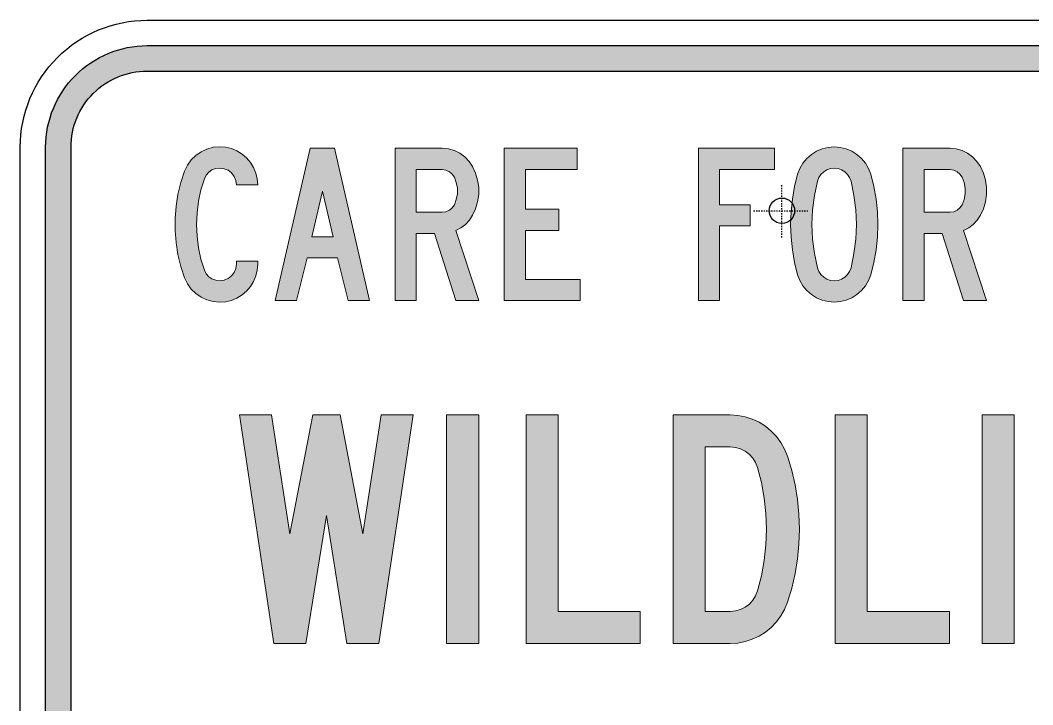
# Model space of a CAD drawing. Header units: millimetres. Extents: x 148 to 268, y 78 to 276.
# Drawn here: x 148.3 to 228.1, y 222.5 to 276.4 of the extents above; entities that cross this region are included whole.
import ezdxf

# ---------------------------------------------------------------- set-up
doc = ezdxf.new("R2010")
doc.units = ezdxf.units.MM
doc.linetypes.add('CENTER', pattern=[50.8, 31.75, -6.35, 6.35, -6.35])
for name, color, linetype in [('GREEN', 96, 'Continuous'), ('L18', 4, 'Continuous'), ('L25', 1, 'Continuous'), ('L35', 3, 'Continuous')]:
    doc.layers.add(name, color=color, linetype=linetype)

msp = doc.modelspace()

# ---------------------------------------------------------------- hatches: boundary and pattern name
at = {"layer": 'GREEN'}
h = msp.add_hatch(color=256, dxfattribs=at)
edge = h.paths.add_edge_path(flags=16)
edge.add_line((152.293, 166.42), (152.293, 266.42))
edge.add_arc((158.293, 266.42), 6, 90, 180, ccw=False)
edge.add_line((158.293, 272.42), (258.293, 272.42))
edge.add_arc((258.293, 266.42), 6, 0, 90, ccw=False)
edge.add_line((264.293, 266.42), (264.293, 166.42))
edge.add_arc((258.293, 166.42), 6, -90, 0, ccw=False)
edge.add_line((258.293, 160.42), (158.293, 160.42))
edge.add_arc((158.293, 166.42), 6, 180, 270, ccw=False)
edge = h.paths.add_edge_path()
edge.add_line((150.293, 166.42), (150.293, 266.42))
edge.add_arc((158.293, 266.42), 8, 90, 180, ccw=False)
edge.add_line((158.293, 274.42), (258.293, 274.42))
edge.add_arc((258.293, 266.42), 8, 0, 90, ccw=False)
edge.add_line((266.293, 266.42), (266.293, 166.42))
edge.add_arc((258.293, 166.42), 8, -90, 0, ccw=False)
edge.add_line((258.293, 158.42), (158.293, 158.42))
edge.add_arc((158.293, 166.42), 8, 180, 270, ccw=False)
h = msp.add_hatch(color=256, dxfattribs=at)
h.paths.add_polyline_path([(177.816, 266.339), (177.816, 254.34), (179.491, 254.34), (179.491, 259.613), (180.935, 259.613), (182.61, 254.34), (184.414, 254.34), (182.61, 259.852), (183.012, 260.066), (183.371, 260.339), (183.687, 260.673), (183.927, 261.057), (184.166, 261.579), (184.32, 262.126), (184.405, 262.69), (184.405, 263.262), (184.32, 263.827), (184.166, 264.374), (183.927, 264.895), (183.662, 265.305), (183.328, 265.656), (182.927, 265.946), (182.491, 266.16), (182.021, 266.288), (181.534, 266.339)])
h.paths.add_polyline_path([(181.534, 264.656), (181.824, 264.613), (182.098, 264.493), (182.32, 264.305), (182.491, 264.057), (182.645, 263.638), (182.73, 263.203), (182.73, 262.75), (182.645, 262.314), (182.491, 261.895), (182.32, 261.647), (182.098, 261.459), (181.824, 261.339), (181.534, 261.297), (179.491, 261.297), (179.491, 264.656)], flags=16)
h.paths.add_polyline_path([(166.996, 257.22), (166.961, 256.75), (166.859, 256.288), (166.679, 255.852), (166.431, 255.451), (166.124, 255.092), (165.765, 254.784), (165.363, 254.536), (164.927, 254.357), (164.466, 254.254), (163.996, 254.22), (163.491, 254.263), (162.996, 254.391), (162.534, 254.605), (162.115, 254.895), (161.756, 255.254), (161.457, 255.673), (161.244, 256.134), (160.944, 257.04), (160.714, 257.963), (160.568, 258.912), (160.491, 259.861), (160.491, 260.81), (160.568, 261.767), (160.714, 262.707), (160.944, 263.63), (161.244, 264.536), (161.457, 264.997), (161.756, 265.416), (162.115, 265.775), (162.534, 266.066), (162.996, 266.279), (163.491, 266.416), (163.996, 266.459), (164.466, 266.425), (164.927, 266.314), (165.363, 266.134), (165.765, 265.886), (166.124, 265.579), (166.431, 265.22), (166.679, 264.818), (166.859, 264.382), (166.961, 263.929), (166.996, 263.459), (165.32, 263.459), (165.278, 263.801), (165.141, 264.117), (164.936, 264.391), (164.662, 264.604), (164.346, 264.732), (163.996, 264.775), (163.688, 264.741), (163.397, 264.63), (163.15, 264.45), (162.944, 264.211), (162.799, 263.938), (162.526, 263.057), (162.338, 262.16), (162.218, 261.254), (162.175, 260.339), (162.218, 259.416), (162.338, 258.51), (162.526, 257.613), (162.799, 256.733), (162.944, 256.459), (163.15, 256.22), (163.397, 256.049), (163.688, 255.938), (163.996, 255.895), (164.346, 255.938), (164.662, 256.075), (164.936, 256.28), (165.141, 256.553), (165.278, 256.869), (165.32, 257.22), (165.32, 257.459), (166.996, 257.459)])
h.paths.add_polyline_path([(186.414, 254.34), (186.414, 266.339), (192.168, 266.339), (192.168, 264.658), (188.095, 264.658), (188.095, 261.536), (190.733, 261.536), (190.733, 259.855), (188.095, 259.855), (188.095, 256.015), (192.413, 256.015), (192.413, 254.34)])
h.paths.add_polyline_path([(172.936, 259.374), (171.26, 259.374), (172.098, 262.972)], flags=16)
h.paths.add_polyline_path([(168.38, 254.34), (171.141, 266.339), (173.055, 266.339), (175.816, 254.34), (174.132, 254.34), (173.294, 257.699), (170.901, 257.699), (170.055, 254.34)])
h.paths.add_polyline_path([(201.712, 254.34), (201.712, 266.339), (207.712, 266.339), (207.712, 264.656), (203.387, 264.656), (203.387, 261.895), (205.789, 261.895), (205.789, 260.22), (203.387, 260.22), (203.387, 254.34)])
h.paths.add_polyline_path([(215.293, 256.374), (215.541, 257.348), (215.712, 258.34), (215.814, 259.331), (215.857, 260.339), (215.814, 261.339), (215.712, 262.339), (215.541, 263.322), (215.293, 264.297), (215.122, 264.741), (214.874, 265.16), (214.575, 265.536), (214.208, 265.852), (213.806, 266.108), (213.362, 266.297), (212.891, 266.408), (212.413, 266.45), (211.934, 266.408), (211.464, 266.297), (211.028, 266.108), (210.618, 265.852), (210.259, 265.536), (209.951, 265.16), (209.712, 264.741), (209.533, 264.297), (209.293, 263.322), (209.114, 262.339), (209.011, 261.339), (208.977, 260.339), (209.011, 259.331), (209.114, 258.34), (209.293, 257.348), (209.533, 256.374), (209.712, 255.929), (209.951, 255.511), (210.259, 255.135), (210.618, 254.818), (211.028, 254.562), (211.464, 254.374), (211.934, 254.263), (212.413, 254.22), (212.891, 254.263), (213.362, 254.374), (213.806, 254.562), (214.208, 254.818), (214.575, 255.135), (214.874, 255.511), (215.122, 255.929)])
h.paths.add_polyline_path([(213.738, 256.912), (213.968, 258.04), (214.114, 259.186), (214.165, 260.339), (214.114, 261.485), (213.968, 262.63), (213.738, 263.758), (213.626, 264.032), (213.464, 264.279), (213.25, 264.493), (212.994, 264.647), (212.712, 264.741), (212.413, 264.775), (212.114, 264.741), (211.832, 264.647), (211.584, 264.493), (211.37, 264.279), (211.199, 264.032), (211.097, 263.758), (210.857, 262.63), (210.712, 261.485), (210.661, 260.339), (210.712, 259.186), (210.857, 258.04), (211.097, 256.912), (211.199, 256.639), (211.37, 256.391), (211.584, 256.186), (211.832, 256.023), (212.114, 255.929), (212.413, 255.895), (212.712, 255.929), (212.994, 256.023), (213.25, 256.186), (213.464, 256.391), (213.626, 256.639)], flags=16)
h.paths.add_polyline_path([(249.548, 266.339), (249.548, 254.34), (251.223, 254.34), (251.223, 259.613), (252.668, 259.613), (254.343, 254.34), (256.146, 254.34), (254.343, 259.852), (254.745, 260.066), (255.112, 260.339), (255.42, 260.673), (255.668, 261.057), (255.899, 261.579), (256.061, 262.126), (256.138, 262.69), (256.138, 263.262), (256.061, 263.827), (255.899, 264.374), (255.668, 264.895), (255.394, 265.305), (255.061, 265.656), (254.668, 265.946), (254.223, 266.16), (253.753, 266.288), (253.266, 266.339)])
h.paths.add_polyline_path([(253.266, 264.656), (253.557, 264.613), (253.83, 264.493), (254.061, 264.305), (254.223, 264.057), (254.386, 263.638), (254.463, 263.203), (254.463, 262.75), (254.386, 262.314), (254.223, 261.895), (254.061, 261.647), (253.83, 261.459), (253.557, 261.339), (253.266, 261.297), (251.223, 261.297), (251.223, 264.656)], flags=16)
h.paths.add_polyline_path([(243.813, 255.895), (243.446, 255.938), (243.087, 256.058), (242.771, 256.263), (242.506, 256.528), (242.301, 256.844), (242.181, 257.203), (242.138, 257.579), (242.138, 266.339), (240.463, 266.339), (240.463, 257.579), (240.497, 257.049), (240.617, 256.536), (240.822, 256.049), (241.096, 255.596), (241.437, 255.194), (241.839, 254.852), (242.292, 254.579), (242.779, 254.374), (243.292, 254.254), (243.813, 254.22), (244.343, 254.254), (244.856, 254.374), (245.343, 254.579), (245.796, 254.852), (246.198, 255.194), (246.54, 255.596), (246.813, 256.049), (247.018, 256.536), (247.138, 257.049), (247.172, 257.579), (247.172, 266.339), (245.497, 266.339), (245.497, 257.579), (245.454, 257.203), (245.335, 256.844), (245.13, 256.528), (244.865, 256.263), (244.548, 256.058), (244.19, 255.938)])
h.paths.add_polyline_path([(217.806, 266.339), (217.806, 254.34), (219.49, 254.34), (219.49, 259.613), (220.925, 259.613), (222.609, 254.34), (224.404, 254.34), (222.609, 259.852), (223.011, 260.066), (223.37, 260.339), (223.677, 260.673), (223.925, 261.057), (224.165, 261.579), (224.318, 262.126), (224.404, 262.69), (224.404, 263.262), (224.318, 263.827), (224.165, 264.374), (223.925, 264.895), (223.66, 265.305), (223.318, 265.656), (222.925, 265.946), (222.489, 266.16), (222.011, 266.288), (221.524, 266.339)])
h.paths.add_polyline_path([(221.524, 264.656), (221.823, 264.613), (222.096, 264.493), (222.318, 264.305), (222.489, 264.057), (222.643, 263.638), (222.72, 263.203), (222.72, 262.75), (222.643, 262.314), (222.489, 261.895), (222.318, 261.647), (222.096, 261.459), (221.823, 261.339), (221.524, 261.297), (219.49, 261.297), (219.49, 264.656)], flags=16)
h.paths.add_polyline_path([(236.386, 256.912), (236.626, 258.04), (236.762, 259.186), (236.814, 260.339), (236.762, 261.485), (236.626, 262.63), (236.386, 263.758), (236.275, 264.032), (236.113, 264.279), (235.899, 264.493), (235.643, 264.647), (235.361, 264.741), (235.062, 264.775), (234.771, 264.741), (234.489, 264.647), (234.233, 264.493), (234.019, 264.279), (233.848, 264.032), (233.745, 263.758), (233.506, 262.63), (233.361, 261.485), (233.318, 260.339), (233.361, 259.186), (233.506, 258.04), (233.745, 256.912), (233.848, 256.639), (234.019, 256.391), (234.233, 256.186), (234.489, 256.023), (234.771, 255.929), (235.062, 255.895), (235.361, 255.929), (235.643, 256.023), (235.899, 256.186), (236.113, 256.391), (236.275, 256.639)], flags=16)
h.paths.add_polyline_path([(237.942, 256.374), (238.19, 257.348), (238.361, 258.34), (238.472, 259.331), (238.506, 260.339), (238.472, 261.339), (238.361, 262.339), (238.19, 263.322), (237.942, 264.297), (237.771, 264.741), (237.532, 265.16), (237.224, 265.536), (236.865, 265.852), (236.455, 266.108), (236.01, 266.297), (235.54, 266.408), (235.062, 266.45), (234.583, 266.408), (234.113, 266.297), (233.677, 266.108), (233.267, 265.852), (232.908, 265.536), (232.6, 265.16), (232.361, 264.741), (232.181, 264.297), (231.942, 263.322), (231.763, 262.339), (231.66, 261.339), (231.626, 260.339), (231.66, 259.331), (231.763, 258.34), (231.942, 257.348), (232.181, 256.374), (232.361, 255.929), (232.6, 255.511), (232.908, 255.135), (233.267, 254.818), (233.677, 254.562), (234.113, 254.374), (234.583, 254.263), (235.062, 254.22), (235.54, 254.263), (236.01, 254.374), (236.455, 254.562), (236.865, 254.818), (237.224, 255.135), (237.532, 255.511), (237.771, 255.929)])
h = msp.add_hatch(color=256, dxfattribs=at)
h.paths.add_polyline_path([(168.269, 227.341), (165.577, 245.34), (168.09, 245.34), (169.534, 235.973), (171.329, 245.34), (173.491, 245.34), (175.286, 235.973), (176.73, 245.34), (179.252, 245.34), (176.551, 227.341), (174.029, 227.341), (172.414, 237.417), (170.79, 227.341)])
h.paths.add_polyline_path([(181.884, 227.341), (181.884, 245.34), (184.405, 245.34), (184.405, 227.341)])
h.paths.add_polyline_path([(188.14, 227.341), (188.14, 245.34), (190.661, 245.34), (190.661, 229.853), (197.14, 229.853), (197.14, 227.341)])
h.paths.add_polyline_path([(202.242, 229.853), (204.225, 229.853), (204.635, 229.896), (205.028, 230.007), (205.396, 230.195), (205.729, 230.443), (206.011, 230.742), (206.225, 231.093), (206.379, 231.477), (206.678, 232.674), (206.9, 233.879), (207.028, 235.11), (207.071, 236.34), (207.028, 237.571), (206.9, 238.793), (206.678, 240.007), (206.379, 241.195), (206.225, 241.579), (206.011, 241.93), (205.729, 242.229), (205.396, 242.477), (205.028, 242.665), (204.635, 242.776), (204.225, 242.819), (202.242, 242.819)], flags=16)
h.paths.add_polyline_path([(199.721, 227.341), (204.225, 227.341), (204.815, 227.375), (205.396, 227.486), (205.96, 227.665), (206.49, 227.913), (206.994, 228.229), (207.456, 228.605), (207.857, 229.033), (208.208, 229.511), (208.498, 230.024), (208.721, 230.58), (209.063, 231.699), (209.327, 232.845), (209.515, 233.998), (209.635, 235.161), (209.669, 236.34), (209.635, 237.511), (209.515, 238.674), (209.327, 239.836), (209.063, 240.973), (208.721, 242.101), (208.498, 242.648), (208.208, 243.161), (207.857, 243.639), (207.456, 244.066), (206.994, 244.443), (206.49, 244.759), (205.96, 245.007), (205.396, 245.186), (204.815, 245.297), (204.225, 245.34), (199.721, 245.34)])
h.paths.add_polyline_path([(212.498, 227.341), (212.498, 245.34), (215.011, 245.34), (215.011, 229.853), (221.489, 229.853), (221.489, 227.341)])
h.paths.add_polyline_path([(224.079, 227.341), (224.079, 245.34), (226.6, 245.34), (226.6, 227.341)])
h.paths.add_polyline_path([(230.335, 227.341), (230.335, 245.34), (239.335, 245.34), (239.335, 242.819), (232.857, 242.819), (232.857, 238.674), (236.455, 238.674), (236.455, 236.161), (232.857, 236.161), (232.857, 227.341)])
h.paths.add_polyline_path([(241.976, 227.341), (241.976, 245.34), (250.608, 245.34), (250.608, 242.819), (244.497, 242.819), (244.497, 238.135), (248.454, 238.135), (248.454, 235.614), (244.497, 235.614), (244.497, 229.853), (250.976, 229.853), (250.976, 227.341)])

# ---------------------------------------------------------------- linework, layer by layer
for points in [[(150.293, 166.42), (150.293, 266.42, -0.414214), (158.293, 274.42), (258.293, 274.42, -0.414214), (266.293, 266.42), (266.293, 166.42, -0.414214), (258.293, 158.42), (158.293, 158.42, -0.414214)], [(152.293, 166.42), (152.293, 266.42, -0.414214), (158.293, 272.42), (258.293, 272.42, -0.414214), (264.293, 266.42), (264.293, 166.42, -0.414214), (258.293, 160.42), (158.293, 160.42, -0.414214)]]:
    msp.add_lwpolyline(points, format="xyb", close=True, dxfattribs=at)
at = {"layer": 'GREEN', "lineweight": 0}
for points in [[(166.996, 257.22), (166.961, 256.75), (166.859, 256.288), (166.679, 255.852), (166.431, 255.451), (166.124, 255.092), (165.765, 254.784), (165.363, 254.536), (164.927, 254.357), (164.466, 254.254), (163.996, 254.22), (163.491, 254.263), (162.996, 254.391), (162.534, 254.605), (162.115, 254.895), (161.756, 255.254), (161.457, 255.673), (161.244, 256.134), (160.944, 257.04), (160.714, 257.963), (160.568, 258.912), (160.491, 259.861), (160.491, 260.81), (160.568, 261.767), (160.714, 262.707), (160.944, 263.63), (161.244, 264.536), (161.457, 264.997), (161.756, 265.416), (162.115, 265.775), (162.534, 266.066), (162.996, 266.279), (163.491, 266.416), (163.996, 266.459), (164.466, 266.425), (164.927, 266.314), (165.363, 266.134), (165.765, 265.886), (166.124, 265.579), (166.431, 265.22), (166.679, 264.818), (166.859, 264.382), (166.961, 263.929), (166.996, 263.459), (165.32, 263.459), (165.278, 263.801), (165.141, 264.117), (164.936, 264.391), (164.662, 264.604), (164.346, 264.732), (163.996, 264.775), (163.688, 264.741), (163.397, 264.63), (163.15, 264.45), (162.944, 264.211), (162.799, 263.938), (162.526, 263.057), (162.338, 262.16), (162.218, 261.254), (162.175, 260.339), (162.218, 259.416), (162.338, 258.51), (162.526, 257.613), (162.799, 256.733), (162.944, 256.459), (163.15, 256.22), (163.397, 256.049), (163.688, 255.938), (163.996, 255.895), (164.346, 255.938), (164.662, 256.075), (164.936, 256.28), (165.141, 256.553), (165.278, 256.869), (165.32, 257.22), (165.32, 257.459), (166.996, 257.459)], [(177.816, 266.339), (177.816, 254.34), (179.491, 254.34), (179.491, 259.613), (180.935, 259.613), (182.61, 254.34), (184.414, 254.34), (182.61, 259.852), (183.012, 260.066), (183.371, 260.339), (183.687, 260.673), (183.927, 261.057), (184.166, 261.579), (184.32, 262.126), (184.405, 262.69), (184.405, 263.262), (184.32, 263.827), (184.166, 264.374), (183.927, 264.895), (183.662, 265.305), (183.328, 265.656), (182.927, 265.946), (182.491, 266.16), (182.021, 266.288), (181.534, 266.339)], [(217.806, 266.339), (217.806, 254.34), (219.49, 254.34), (219.49, 259.613), (220.925, 259.613), (222.609, 254.34), (224.404, 254.34), (222.609, 259.852), (223.011, 260.066), (223.37, 260.339), (223.677, 260.673), (223.925, 261.057), (224.165, 261.579), (224.318, 262.126), (224.404, 262.69), (224.404, 263.262), (224.318, 263.827), (224.165, 264.374), (223.925, 264.895), (223.66, 265.305), (223.318, 265.656), (222.925, 265.946), (222.489, 266.16), (222.011, 266.288), (221.524, 266.339)], [(181.534, 264.656), (181.824, 264.613), (182.098, 264.493), (182.32, 264.305), (182.491, 264.057), (182.645, 263.638), (182.73, 263.203), (182.73, 262.75), (182.645, 262.314), (182.491, 261.895), (182.32, 261.647), (182.098, 261.459), (181.824, 261.339), (181.534, 261.297), (179.491, 261.297), (179.491, 264.656)], [(221.524, 264.656), (221.823, 264.613), (222.096, 264.493), (222.318, 264.305), (222.489, 264.057), (222.643, 263.638), (222.72, 263.203), (222.72, 262.75), (222.643, 262.314), (222.489, 261.895), (222.318, 261.647), (222.096, 261.459), (221.823, 261.339), (221.524, 261.297), (219.49, 261.297), (219.49, 264.656)]]:
    msp.add_lwpolyline(points, close=True, dxfattribs=at)
for points in [[(215.293, 256.374), (215.541, 257.348), (215.712, 258.34), (215.814, 259.331), (215.857, 260.339), (215.814, 261.339), (215.712, 262.339), (215.541, 263.322), (215.293, 264.297), (215.122, 264.741), (214.874, 265.16), (214.575, 265.536), (214.208, 265.852), (213.806, 266.108), (213.362, 266.297), (212.891, 266.408), (212.413, 266.45), (211.934, 266.408), (211.464, 266.297), (211.028, 266.108), (210.618, 265.852), (210.259, 265.536), (209.951, 265.16), (209.712, 264.741), (209.533, 264.297), (209.293, 263.322), (209.114, 262.339), (209.011, 261.339), (208.977, 260.339), (209.011, 259.331), (209.114, 258.34), (209.293, 257.348), (209.533, 256.374), (209.712, 255.929), (209.951, 255.511), (210.259, 255.135), (210.618, 254.818), (211.028, 254.562), (211.464, 254.374), (211.934, 254.263), (212.413, 254.22), (212.891, 254.263), (213.362, 254.374), (213.806, 254.562), (214.208, 254.818), (214.575, 255.135), (214.874, 255.511), (215.122, 255.929), (215.293, 256.374), (215.293, 256.374)], [(168.38, 254.34), (171.141, 266.339), (173.055, 266.339), (175.816, 254.34), (174.132, 254.34), (173.294, 257.699), (170.901, 257.699), (170.055, 254.34), (168.38, 254.34), (168.38, 254.34)], [(186.414, 254.34), (186.414, 266.339), (192.168, 266.339), (192.168, 264.658), (188.095, 264.658), (188.095, 261.536), (190.733, 261.536), (190.733, 259.855), (188.095, 259.855), (188.095, 256.015), (192.413, 256.015), (192.413, 254.34), (186.414, 254.34), (186.414, 254.34)], [(201.712, 254.34), (201.712, 266.339), (207.712, 266.339), (207.712, 264.656), (203.387, 264.656), (203.387, 261.895), (205.789, 261.895), (205.789, 260.22), (203.387, 260.22), (203.387, 254.34), (201.712, 254.34), (201.712, 254.34)], [(213.738, 256.912), (213.968, 258.04), (214.114, 259.186), (214.165, 260.339), (214.114, 261.485), (213.968, 262.63), (213.738, 263.758), (213.626, 264.032), (213.464, 264.279), (213.25, 264.493), (212.994, 264.647), (212.712, 264.741), (212.413, 264.775), (212.114, 264.741), (211.832, 264.647), (211.584, 264.493), (211.37, 264.279), (211.199, 264.032), (211.097, 263.758), (210.857, 262.63), (210.712, 261.485), (210.661, 260.339), (210.712, 259.186), (210.857, 258.04), (211.097, 256.912), (211.199, 256.639), (211.37, 256.391), (211.584, 256.186), (211.832, 256.023), (212.114, 255.929), (212.413, 255.895), (212.712, 255.929), (212.994, 256.023), (213.25, 256.186), (213.464, 256.391), (213.626, 256.639), (213.738, 256.912), (213.738, 256.912)], [(172.936, 259.374), (171.26, 259.374), (172.098, 262.972), (172.936, 259.374), (172.936, 259.374)], [(168.269, 227.341), (165.577, 245.34), (168.09, 245.34), (169.534, 235.973), (171.329, 245.34), (173.491, 245.34), (175.286, 235.973), (176.73, 245.34), (179.252, 245.34), (176.551, 227.341), (174.029, 227.341), (172.414, 237.417), (170.79, 227.341), (168.269, 227.341), (168.269, 227.341)], [(181.884, 227.341), (181.884, 245.34), (184.405, 245.34), (184.405, 227.341), (181.884, 227.341), (181.884, 227.341)], [(188.14, 227.341), (188.14, 245.34), (190.661, 245.34), (190.661, 229.853), (197.14, 229.853), (197.14, 227.341), (188.14, 227.341), (188.14, 227.341)], [(199.721, 227.341), (204.225, 227.341), (204.815, 227.375), (205.396, 227.486), (205.96, 227.665), (206.49, 227.913), (206.994, 228.229), (207.456, 228.605), (207.857, 229.033), (208.208, 229.511), (208.498, 230.024), (208.721, 230.58), (209.063, 231.699), (209.327, 232.845), (209.515, 233.998), (209.635, 235.161), (209.669, 236.34), (209.635, 237.511), (209.515, 238.674), (209.327, 239.836), (209.063, 240.973), (208.721, 242.101), (208.498, 242.648), (208.208, 243.161), (207.857, 243.639), (207.456, 244.066), (206.994, 244.443), (206.49, 244.759), (205.96, 245.007), (205.396, 245.186), (204.815, 245.297), (204.225, 245.34), (199.721, 245.34), (199.721, 227.341), (199.721, 227.341)], [(212.498, 227.341), (212.498, 245.34), (215.011, 245.34), (215.011, 229.853), (221.489, 229.853), (221.489, 227.341), (212.498, 227.341), (212.498, 227.341)], [(224.079, 227.341), (224.079, 245.34), (226.6, 245.34), (226.6, 227.341), (224.079, 227.341), (224.079, 227.341)], [(202.242, 229.853), (204.225, 229.853), (204.635, 229.896), (205.028, 230.007), (205.396, 230.195), (205.729, 230.443), (206.011, 230.742), (206.225, 231.093), (206.379, 231.477), (206.678, 232.674), (206.9, 233.879), (207.028, 235.11), (207.071, 236.34), (207.028, 237.571), (206.9, 238.793), (206.678, 240.007), (206.379, 241.195), (206.225, 241.579), (206.011, 241.93), (205.729, 242.229), (205.396, 242.477), (205.028, 242.665), (204.635, 242.776), (204.225, 242.819), (202.242, 242.819), (202.242, 229.853), (202.242, 229.853)]]:
    msp.add_lwpolyline(points, dxfattribs=at)
at = {"layer": 'L18', "linetype": 'CENTER', "ltscale": 0.0001}
for p, q in [((208.293, 259.322), (208.293, 263.52)), ((206.058, 261.42), (210.343, 261.42))]:
    msp.add_line(p, q, dxfattribs=at)
at = {"layer": 'L25'}
msp.add_circle((208.293, 261.42), 1, dxfattribs=at)
at = {"layer": 'L35'}
msp.add_lwpolyline([(148.293, 166.42), (148.293, 266.42, -0.414214), (158.293, 276.42), (258.293, 276.42, -0.414214), (268.293, 266.42), (268.293, 166.42, -0.414214), (258.293, 156.42), (158.293, 156.42, -0.414214)], format="xyb", close=True, dxfattribs=at)

doc.saveas('drawing.dxf')
